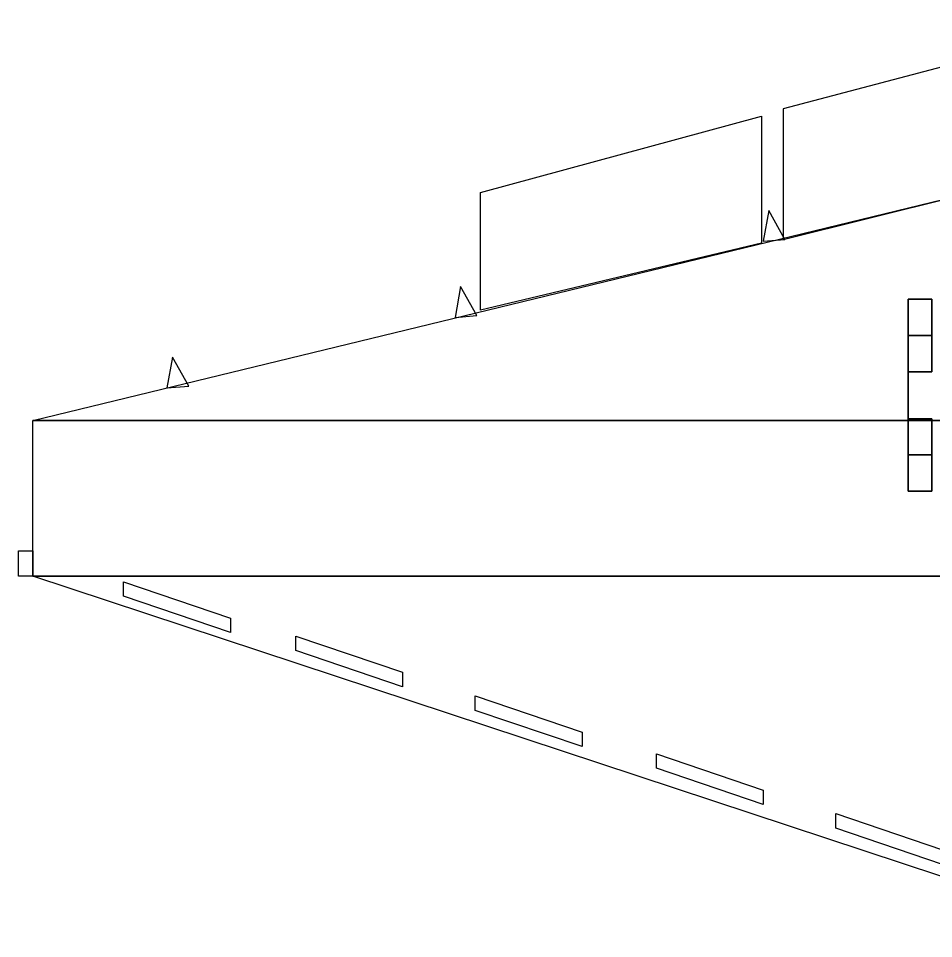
# Model space of a CAD drawing. Extents: x -10460 to 10460, y -19415 to 12503.
# Drawn here: x -10460 to -2704, y -568 to 7235 of the extents above; entities that cross this region are included whole.
import ezdxf

# ---------------------------------------------------------------- set-up
doc = ezdxf.new("R2010")
doc.units = 0

msp = doc.modelspace()

# ---------------------------------------------------------------- linework, layer by layer
at = {"layer": '10619', "color": 1}
msp.add_3dface([(-10337, 2504, -845), (-10460, 2504, -845), (-10460, 2719, -845), (-10337, 2719, -845)], dxfattribs=at)
msp.add_3dface([(-10337, 2504, -845), (-10460, 2504, -845), (-10460, 2719, -845), (-10337, 2719, -845)], dxfattribs=at)
at = {"layer": '11185', "color": 1}
msp.add_3dface([(-6543, 4762, -845), (-6543, 5760, -1567), (-4163, 6405, -1567), (-4163, 5330, -845)], dxfattribs=at)
msp.add_3dface([(-6543, 4762, -845), (-6543, 5760, -1567), (-4163, 6405, -1567), (-4163, 5330, -845)], dxfattribs=at)
at = {"layer": '11381', "color": 1}
msp.add_3dface([(-1075, 6083, -845), (-1075, 7235, -1567), (-3978, 6467, -1567), (-3978, 5361, -845)], dxfattribs=at)
msp.add_3dface([(-1075, 6083, -845), (-1075, 7235, -1567), (-3978, 6467, -1567), (-3978, 5361, -845)], dxfattribs=at)
at = {"layer": '11773', "color": 1}
msp.add_3dface([(-2918, 3717, -799), (-2918, 3717, -2273), (-2918, 4332, -2273), (-2918, 4332, -845)], dxfattribs=at)
msp.add_3dface([(-2918, 3717, -799), (-2918, 3717, -2273), (-2918, 4332, -2273), (-2918, 4332, -845)], dxfattribs=at)
at = {"layer": '13977', "color": 1}
for points in [[(-1044, -568, -845), (-10337, 2504, -845), (-10337, 3825, -845), (-1044, 6083, -845)], [(-1044, 3825, -415), (-10337, 3825, -845), (-1044, 6083, -845), (-1044, 3825, -415)], [(-1044, -568, -845), (-10337, 2504, -845), (-10337, 3825, -845), (-1044, 6083, -845)], [(-1044, 3825, -415), (-10337, 3825, -845), (-1044, 6083, -845), (-1044, 3825, -415)], [(-1044, 2504, -415), (-10337, 2504, -845), (-10337, 3825, -845), (-1044, 3825, -415)], [(-1044, 2504, -415), (-10337, 2504, -845), (-10337, 3825, -845), (-1044, 3825, -415)], [(-1044, -568, -845), (-10337, 2504, -845), (-1044, 2504, -415), (-1044, -568, -845)], [(-1044, -568, -845), (-10337, 2504, -845), (-1044, 2504, -415), (-1044, -568, -845)]]:
    msp.add_3dface(points, dxfattribs=at)
at = {"layer": '16481', "color": 1}
for points in [[(-2918, 3533, -2857), (-2918, 3533, -3533), (-2918, 3840, -3364), (-2918, 3533, -2857)], [(-2918, 3533, -2857), (-2918, 3840, -3364), (-2918, 3840, -3026), (-2918, 3533, -2857)], [(-2719, 3533, -2857), (-2918, 3533, -2857), (-2918, 3840, -3026), (-2719, 3840, -3026)], [(-2719, 3840, -3364), (-2918, 3840, -3364), (-2918, 3840, -3026), (-2719, 3840, -3026)], [(-2719, 3840, -3364), (-2918, 3840, -3364), (-2918, 3533, -3533), (-2719, 3533, -3533)], [(-2918, 3533, -2857), (-2918, 3533, -3533), (-2918, 3840, -3364), (-2918, 3533, -2857)], [(-2918, 3533, -2857), (-2918, 3840, -3364), (-2918, 3840, -3026), (-2918, 3533, -2857)], [(-2719, 3533, -2857), (-2918, 3533, -2857), (-2918, 3840, -3026), (-2719, 3840, -3026)], [(-2719, 3840, -3364), (-2918, 3840, -3364), (-2918, 3840, -3026), (-2719, 3840, -3026)], [(-2719, 3840, -3364), (-2918, 3840, -3364), (-2918, 3533, -3533), (-2719, 3533, -3533)], [(-2719, 3533, -2857), (-2719, 3533, -3533), (-2719, 3840, -3364), (-2719, 3533, -2857)], [(-2719, 3533, -2857), (-2719, 3840, -3364), (-2719, 3840, -3026), (-2719, 3533, -2857)], [(-2719, 3533, -2857), (-2719, 3533, -3533), (-2719, 3840, -3364), (-2719, 3533, -2857)], [(-2719, 3533, -2857), (-2719, 3840, -3364), (-2719, 3840, -3026), (-2719, 3533, -2857)], [(-2918, 3533, -2857), (-2918, 3226, -3026), (-2918, 3226, -3364), (-2918, 3533, -2857)], [(-2918, 3533, -2857), (-2918, 3226, -3364), (-2918, 3533, -3533), (-2918, 3533, -2857)], [(-2719, 3533, -2857), (-2918, 3533, -2857), (-2918, 3226, -3026), (-2719, 3226, -3026)], [(-2719, 3226, -3364), (-2918, 3226, -3364), (-2918, 3533, -3533), (-2719, 3533, -3533)], [(-2918, 3533, -2857), (-2918, 3226, -3026), (-2918, 3226, -3364), (-2918, 3533, -2857)], [(-2918, 3533, -2857), (-2918, 3226, -3364), (-2918, 3533, -3533), (-2918, 3533, -2857)], [(-2719, 3533, -2857), (-2918, 3533, -2857), (-2918, 3226, -3026), (-2719, 3226, -3026)], [(-2719, 3226, -3364), (-2918, 3226, -3364), (-2918, 3533, -3533), (-2719, 3533, -3533)], [(-2719, 3533, -2857), (-2719, 3226, -3026), (-2719, 3226, -3364), (-2719, 3533, -2857)], [(-2719, 3533, -2857), (-2719, 3226, -3364), (-2719, 3533, -3533), (-2719, 3533, -2857)], [(-2719, 3533, -2857), (-2719, 3226, -3026), (-2719, 3226, -3364), (-2719, 3533, -2857)], [(-2719, 3533, -2857), (-2719, 3226, -3364), (-2719, 3533, -3533), (-2719, 3533, -2857)], [(-2719, 3226, -3364), (-2918, 3226, -3364), (-2918, 3226, -3026), (-2719, 3226, -3026)], [(-2719, 3226, -3364), (-2918, 3226, -3364), (-2918, 3226, -3026), (-2719, 3226, -3026)]]:
    msp.add_3dface(points, dxfattribs=at)
at = {"layer": '17913', "color": 1}
for points in [[(-2918, 4547, -2857), (-2918, 4547, -3533), (-2918, 4854, -3364), (-2918, 4547, -2857)], [(-2918, 4547, -2857), (-2918, 4854, -3364), (-2918, 4854, -3026), (-2918, 4547, -2857)], [(-2719, 4547, -2857), (-2918, 4547, -2857), (-2918, 4854, -3026), (-2719, 4854, -3026)], [(-2719, 4854, -3364), (-2918, 4854, -3364), (-2918, 4854, -3026), (-2719, 4854, -3026)], [(-2719, 4854, -3364), (-2918, 4854, -3364), (-2918, 4547, -3533), (-2719, 4547, -3533)], [(-2918, 4547, -2857), (-2918, 4547, -3533), (-2918, 4854, -3364), (-2918, 4547, -2857)], [(-2918, 4547, -2857), (-2918, 4854, -3364), (-2918, 4854, -3026), (-2918, 4547, -2857)], [(-2719, 4547, -2857), (-2918, 4547, -2857), (-2918, 4854, -3026), (-2719, 4854, -3026)], [(-2719, 4854, -3364), (-2918, 4854, -3364), (-2918, 4854, -3026), (-2719, 4854, -3026)], [(-2719, 4854, -3364), (-2918, 4854, -3364), (-2918, 4547, -3533), (-2719, 4547, -3533)], [(-2719, 4547, -2857), (-2719, 4547, -3533), (-2719, 4854, -3364), (-2719, 4547, -2857)], [(-2719, 4547, -2857), (-2719, 4854, -3364), (-2719, 4854, -3026), (-2719, 4547, -2857)], [(-2719, 4547, -2857), (-2719, 4547, -3533), (-2719, 4854, -3364), (-2719, 4547, -2857)], [(-2719, 4547, -2857), (-2719, 4854, -3364), (-2719, 4854, -3026), (-2719, 4547, -2857)], [(-2918, 4547, -2857), (-2918, 4239, -3026), (-2918, 4239, -3364), (-2918, 4547, -2857)], [(-2918, 4547, -2857), (-2918, 4239, -3364), (-2918, 4547, -3533), (-2918, 4547, -2857)], [(-2719, 4547, -2857), (-2918, 4547, -2857), (-2918, 4239, -3026), (-2719, 4239, -3026)], [(-2719, 4239, -3364), (-2918, 4239, -3364), (-2918, 4547, -3533), (-2719, 4547, -3533)], [(-2918, 4547, -2857), (-2918, 4239, -3026), (-2918, 4239, -3364), (-2918, 4547, -2857)], [(-2918, 4547, -2857), (-2918, 4239, -3364), (-2918, 4547, -3533), (-2918, 4547, -2857)], [(-2719, 4547, -2857), (-2918, 4547, -2857), (-2918, 4239, -3026), (-2719, 4239, -3026)], [(-2719, 4239, -3364), (-2918, 4239, -3364), (-2918, 4547, -3533), (-2719, 4547, -3533)], [(-2719, 4547, -2857), (-2719, 4239, -3026), (-2719, 4239, -3364), (-2719, 4547, -2857)], [(-2719, 4547, -2857), (-2719, 4239, -3364), (-2719, 4547, -3533), (-2719, 4547, -2857)], [(-2719, 4547, -2857), (-2719, 4239, -3026), (-2719, 4239, -3364), (-2719, 4547, -2857)], [(-2719, 4547, -2857), (-2719, 4239, -3364), (-2719, 4547, -3533), (-2719, 4547, -2857)], [(-2719, 4239, -3364), (-2918, 4239, -3364), (-2918, 4239, -3026), (-2719, 4239, -3026)], [(-2719, 4239, -3364), (-2918, 4239, -3364), (-2918, 4239, -3026), (-2719, 4239, -3026)]]:
    msp.add_3dface(points, dxfattribs=at)
at = {"layer": '8443', "color": 1}
msp.add_3dface([(-2627, 61, -860), (-3533, 369, -860), (-3533, 492, -860), (-2627, 184, -860)], dxfattribs=at)
at = {"layer": '8563', "color": 1}
msp.add_3dface([(-4147, 568, -860), (-5053, 876, -860), (-5053, 998, -860), (-4147, 691, -860)], dxfattribs=at)
at = {"layer": '8683', "color": 1}
msp.add_3dface([(-5683, 1060, -860), (-6589, 1367, -860), (-6589, 1490, -860), (-5683, 1183, -860)], dxfattribs=at)
at = {"layer": '8803', "color": 1}
msp.add_3dface([(-7204, 1567, -860), (-8110, 1874, -860), (-8110, 1997, -860), (-7204, 1690, -860)], dxfattribs=at)
at = {"layer": '8923', "color": 1}
msp.add_3dface([(-8663, 2028, -860), (-9569, 2335, -860), (-9569, 2458, -860), (-8663, 2150, -860)], dxfattribs=at)
at = {"layer": '9205', "color": 1}
msp.add_3dface([(-9016, 4116, -845), (-9155, 4362, -845), (-9201, 4101, -845), (-9016, 4116, -845)], dxfattribs=at)
msp.add_3dface([(-9016, 4116, -845), (-9155, 4362, -845), (-9201, 4101, -845), (-9016, 4116, -845)], dxfattribs=at)
at = {"layer": '9353', "color": 1}
msp.add_3dface([(-6574, 4716, -845), (-6712, 4961, -845), (-6758, 4700, -845), (-6574, 4716, -845)], dxfattribs=at)
msp.add_3dface([(-6574, 4716, -845), (-6712, 4961, -845), (-6758, 4700, -845), (-6574, 4716, -845)], dxfattribs=at)
at = {"layer": '9501', "color": 1}
msp.add_3dface([(-3963, 5361, -845), (-4101, 5606, -845), (-4147, 5345, -845), (-3963, 5361, -845)], dxfattribs=at)
msp.add_3dface([(-3963, 5361, -845), (-4101, 5606, -845), (-4147, 5345, -845), (-3963, 5361, -845)], dxfattribs=at)

doc.saveas('drawing.dxf')
